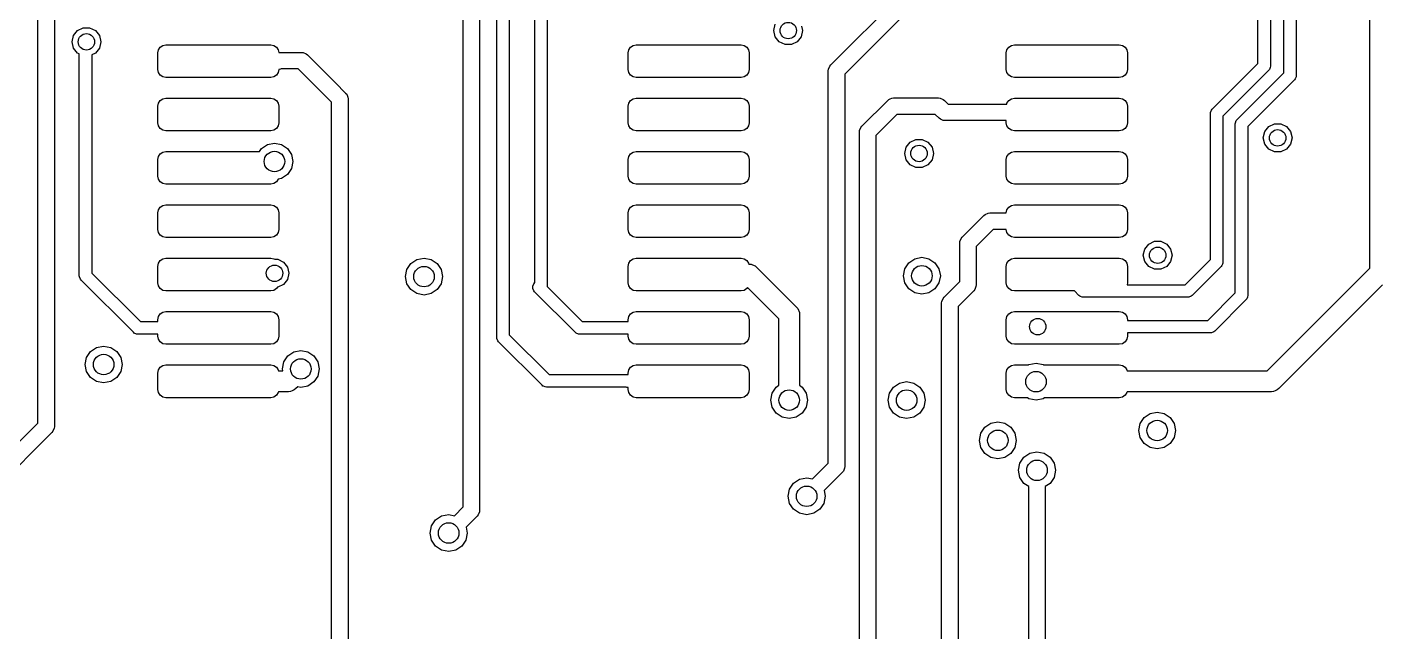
# Model space of a CAD drawing. Extents: x 0.05 to 3.89, y 0.04 to 4.21.
# Drawn here: x 2.593 to 3.242, y 0.826 to 1.116 of the extents above; entities that cross this region are included whole.
import ezdxf

# ---------------------------------------------------------------- set-up
doc = ezdxf.new("R2010")
doc.units = 0
doc.header["$MEASUREMENT"] = 0
doc.layers.add('BLACK', color=7, linetype='CONTINUOUS')

msp = doc.modelspace()

# ---------------------------------------------------------------- linework, layer by layer
at = {"layer": 'BLACK', "linetype": 'CONTINUOUS'}
for p, q in [((2.81826, 0.96693), (2.81826, 1.38189)), ((2.82426, 1.38067), (2.82426, 0.96817)), ((3.18307, 1.09824), (3.18307, 1.33)), ((2.83651, 0.99311), (2.83651, 1.32759)), ((2.84251, 1.32634), (2.84251, 0.99187)), ((3.18907, 1.32875), (3.18907, 1.097)), ((3.19543, 1.09376), (3.19543, 1.32552)), ((3.20143, 1.32427), (3.20143, 1.09252)), ((3.23673, 1.0001), (3.23673, 1.29458)), ((2.97834, 1.09759), (3.05972, 1.17897)), ((2.80221, 0.88558), (2.80221, 1.1686)), ((2.81009, 1.17023), (2.81009, 0.88395)), ((3.06277, 1.17088), (2.98506, 1.09317)), ((2.59843, 0.92572), (2.59843, 1.1378)), ((2.6063, 1.13616), (2.6063, 0.92408)), ((2.61736, 1.11405), (2.62012, 1.11538)), ((2.62012, 1.11538), (2.62319, 1.11538)), ((2.62319, 1.11538), (2.62595, 1.11405)), ((2.9511, 1.11407), (2.95178, 1.11706)), ((2.96439, 1.11623), (2.96488, 1.11407)), ((2.61476, 1.10866), (2.61545, 1.11165)), ((2.61545, 1.10567), (2.61476, 1.10866)), ((2.61545, 1.11165), (2.61736, 1.11405)), ((2.62595, 1.11405), (2.62786, 1.11165)), ((2.62786, 1.11165), (2.62854, 1.10866)), ((2.62854, 1.10866), (2.62786, 1.10567)), ((2.95178, 1.11108), (2.9511, 1.11407)), ((2.95369, 1.10868), (2.95178, 1.11108)), ((2.95646, 1.10735), (2.95369, 1.10868)), ((2.96229, 1.10868), (2.95952, 1.10735)), ((2.9642, 1.11108), (2.96229, 1.10868)), ((2.96488, 1.11407), (2.9642, 1.11108)), ((2.61736, 1.10327), (2.61545, 1.10567)), ((2.61826, 1.10284), (2.61736, 1.10327)), ((2.61826, 0.99646), (2.61826, 1.10284)), ((2.62595, 1.10327), (2.62426, 1.10246)), ((2.62426, 1.10246), (2.62426, 0.9977)), ((2.62786, 1.10567), (2.62595, 1.10327)), ((2.65584, 1.10335), (2.65614, 1.10485)), ((2.65584, 1.09547), (2.65584, 1.10335)), ((2.65614, 1.10485), (2.65699, 1.10613)), ((2.65699, 1.10613), (2.65827, 1.10698)), ((2.65827, 1.10698), (2.65978, 1.10728)), ((2.65978, 1.10728), (2.70997, 1.10728)), ((2.70997, 1.10728), (2.71148, 1.10698)), ((2.71148, 1.10698), (2.71276, 1.10613)), ((2.71276, 1.10613), (2.71361, 1.10485)), ((2.71361, 1.10485), (2.71388, 1.10352)), ((2.71388, 1.10352), (2.71411, 1.10354)), ((2.71411, 1.10354), (2.71929, 1.10354)), ((2.71929, 1.10354), (2.7248, 1.10354)), ((2.7248, 1.10354), (2.72557, 1.10347)), ((2.72557, 1.10347), (2.72699, 1.10288)), ((2.72699, 1.10288), (2.72759, 1.10239)), ((2.72759, 1.10239), (2.74097, 1.089)), ((2.88123, 1.10335), (2.88153, 1.10485)), ((2.88123, 1.09547), (2.88123, 1.10335)), ((2.88153, 1.10485), (2.88239, 1.10613)), ((2.88239, 1.10613), (2.88366, 1.10698)), ((2.88366, 1.10698), (2.88517, 1.10728)), ((2.88517, 1.10728), (2.93537, 1.10728)), ((2.93537, 1.10728), (2.93687, 1.10698)), ((2.93687, 1.10698), (2.93815, 1.10613)), ((2.93815, 1.10613), (2.939, 1.10485)), ((2.939, 1.10485), (2.9393, 1.10335)), ((2.9393, 1.10335), (2.9393, 1.09547)), ((2.95952, 1.10735), (2.95646, 1.10735)), ((3.0625, 1.10335), (3.0628, 1.10485)), ((3.0625, 1.09547), (3.0625, 1.10335)), ((3.0628, 1.10485), (3.06365, 1.10613)), ((3.06365, 1.10613), (3.06493, 1.10698)), ((3.06493, 1.10698), (3.06644, 1.10728)), ((3.06644, 1.10728), (3.11663, 1.10728)), ((3.11663, 1.10728), (3.11814, 1.10698)), ((3.11814, 1.10698), (3.11942, 1.10613)), ((3.11942, 1.10613), (3.12027, 1.10485)), ((3.12027, 1.10485), (3.12057, 1.10335)), ((3.12057, 1.10335), (3.12057, 1.09547)), ((2.97726, 1.09557), (2.97785, 1.09699)), ((2.97785, 1.09699), (2.97834, 1.09759)), ((3.16117, 1.07634), (3.18307, 1.09824)), ((3.18901, 1.09642), (3.18856, 1.09533)), ((3.18907, 1.097), (3.18901, 1.09642)), ((2.65614, 1.09397), (2.65584, 1.09547)), ((2.65699, 1.09269), (2.65614, 1.09397)), ((2.65827, 1.09184), (2.65699, 1.09269)), ((2.65978, 1.09154), (2.65827, 1.09184)), ((2.70997, 1.09154), (2.65978, 1.09154)), ((2.71148, 1.09184), (2.70997, 1.09154)), ((2.71276, 1.09269), (2.71148, 1.09184)), ((2.71361, 1.09397), (2.71276, 1.09269)), ((2.71391, 1.09547), (2.71361, 1.09397)), ((2.71468, 1.09555), (2.71391, 1.09547)), ((2.71391, 1.09547), (2.71391, 1.09547)), ((2.71497, 1.09567), (2.71468, 1.09555)), ((2.71929, 1.09567), (2.71497, 1.09567)), ((2.72317, 1.09567), (2.71929, 1.09567)), ((2.7354, 1.08344), (2.72317, 1.09567)), ((2.88153, 1.09397), (2.88123, 1.09547)), ((2.88239, 1.09269), (2.88153, 1.09397)), ((2.88366, 1.09184), (2.88239, 1.09269)), ((2.88517, 1.09154), (2.88366, 1.09184)), ((2.93537, 1.09154), (2.88517, 1.09154)), ((2.93687, 1.09184), (2.93537, 1.09154)), ((2.93815, 1.09269), (2.93687, 1.09184)), ((2.939, 1.09397), (2.93815, 1.09269)), ((2.9393, 1.09547), (2.939, 1.09397)), ((2.97718, 1.0948), (2.97726, 1.09557)), ((2.97718, 0.90662), (2.97718, 1.0948)), ((2.98506, 1.09317), (2.98506, 0.90499)), ((3.0628, 1.09397), (3.0625, 1.09547)), ((3.06365, 1.09269), (3.0628, 1.09397)), ((3.06493, 1.09184), (3.06365, 1.09269)), ((3.06644, 1.09154), (3.06493, 1.09184)), ((3.11663, 1.09154), (3.06644, 1.09154)), ((3.11814, 1.09184), (3.11663, 1.09154)), ((3.11942, 1.09269), (3.11814, 1.09184)), ((3.12027, 1.09397), (3.11942, 1.09269)), ((3.12057, 1.09547), (3.12027, 1.09397)), ((3.18819, 1.09488), (3.16629, 1.07298)), ((3.17308, 1.07141), (3.19543, 1.09376)), ((3.20055, 1.0904), (3.1782, 1.06805)), ((3.18856, 1.09533), (3.18819, 1.09488)), ((3.20092, 1.09085), (3.20055, 1.0904)), ((3.20137, 1.09193), (3.20092, 1.09085)), ((3.20143, 1.09252), (3.20137, 1.09193)), ((2.73541, 1.08344), (2.7354, 1.08344)), ((2.73917, 1.07967), (2.73541, 1.08344)), ((2.74097, 1.089), (2.74097, 1.089)), ((2.74097, 1.089), (2.74589, 1.08408)), ((2.74589, 1.08408), (2.74638, 1.08349)), ((2.74638, 1.08349), (2.74697, 1.08207)), ((2.65584, 1.07776), (2.65614, 1.07926)), ((2.65584, 1.06988), (2.65584, 1.07776)), ((2.65614, 1.07926), (2.65699, 1.08054)), ((2.65699, 1.08054), (2.65827, 1.08139)), ((2.65827, 1.08139), (2.65978, 1.08169)), ((2.65978, 1.08169), (2.70997, 1.08169)), ((2.70997, 1.08169), (2.71148, 1.08139)), ((2.71148, 1.08139), (2.71276, 1.08054)), ((2.71276, 1.08054), (2.71361, 1.07926)), ((2.71361, 1.07926), (2.71391, 1.07776)), ((2.71391, 1.07776), (2.71391, 1.06988)), ((2.73917, 0.81594), (2.73917, 1.07967)), ((2.74697, 1.08207), (2.74705, 1.0813)), ((2.74705, 1.0813), (2.74705, 0.81758)), ((2.88123, 1.07776), (2.88153, 1.07926)), ((2.88123, 1.06988), (2.88123, 1.07776)), ((2.88153, 1.07926), (2.88239, 1.08054)), ((2.88239, 1.08054), (2.88366, 1.08139)), ((2.88366, 1.08139), (2.88517, 1.08169)), ((2.88517, 1.08169), (2.93537, 1.08169)), ((2.93537, 1.08169), (2.93687, 1.08139)), ((2.93687, 1.08139), (2.93815, 1.08054)), ((2.93815, 1.08054), (2.939, 1.07926)), ((2.939, 1.07926), (2.9393, 1.07776)), ((2.9393, 1.07776), (2.9393, 1.06988)), ((2.99323, 1.06816), (3.00566, 1.08059)), ((3.00566, 1.08059), (3.00626, 1.08108)), ((3.00626, 1.08108), (3.00679, 1.0813)), ((3.00679, 1.0813), (3.00768, 1.08166)), ((3.00768, 1.08166), (3.00844, 1.08174)), ((3.00844, 1.08174), (3.03007, 1.08174)), ((3.03007, 1.08174), (3.03083, 1.08166)), ((3.03083, 1.08166), (3.03225, 1.08108)), ((3.03225, 1.08108), (3.03285, 1.08059)), ((3.03285, 1.08059), (3.0347, 1.07874)), ((3.0347, 1.07874), (3.0627, 1.07874)), ((3.0627, 1.07874), (3.0628, 1.07926)), ((3.0628, 1.07926), (3.06365, 1.08054)), ((3.06365, 1.08054), (3.06493, 1.08139)), ((3.06493, 1.08139), (3.06644, 1.08169)), ((3.06644, 1.08169), (3.11663, 1.08169)), ((3.11663, 1.08169), (3.11814, 1.08139)), ((3.11814, 1.08139), (3.11942, 1.08054)), ((3.11942, 1.08054), (3.12027, 1.07926)), ((3.12027, 1.07926), (3.12057, 1.07776)), ((3.12057, 1.07776), (3.12057, 1.06988)), ((3.1608, 1.07589), (3.16117, 1.07634)), ((2.65614, 1.06838), (2.65584, 1.06988)), ((2.71391, 1.06988), (2.71361, 1.06838)), ((2.88153, 1.06838), (2.88123, 1.06988)), ((2.9393, 1.06988), (2.939, 1.06838)), ((3.01008, 1.07387), (2.99995, 1.06374)), ((3.02843, 1.07387), (3.01008, 1.07387)), ((3.03028, 1.07202), (3.02843, 1.07387)), ((3.03088, 1.07153), (3.03028, 1.07202)), ((3.0323, 1.07094), (3.03088, 1.07153)), ((3.03307, 1.07087), (3.0323, 1.07094)), ((3.0625, 1.07087), (3.03307, 1.07087)), ((3.0625, 1.06988), (3.0625, 1.07087)), ((3.0628, 1.06838), (3.0625, 1.06988)), ((3.12057, 1.06988), (3.12027, 1.06838)), ((3.16029, 1.07422), (3.16035, 1.07481)), ((3.16029, 1.0043), (3.16029, 1.07422)), ((3.16035, 1.07481), (3.1608, 1.07589)), ((3.16629, 1.07298), (3.16629, 1.00306)), ((3.1722, 1.06929), (3.17225, 1.06988)), ((3.17225, 1.06988), (3.1727, 1.07096)), ((3.1727, 1.07096), (3.17308, 1.07141)), ((2.65699, 1.0671), (2.65614, 1.06838)), ((2.65827, 1.06624), (2.65699, 1.0671)), ((2.65978, 1.06594), (2.65827, 1.06624)), ((2.70997, 1.06594), (2.65978, 1.06594)), ((2.71148, 1.06624), (2.70997, 1.06594)), ((2.71276, 1.0671), (2.71148, 1.06624)), ((2.71361, 1.06838), (2.71276, 1.0671)), ((2.88239, 1.0671), (2.88153, 1.06838)), ((2.88366, 1.06624), (2.88239, 1.0671)), ((2.88517, 1.06594), (2.88366, 1.06624)), ((2.93537, 1.06594), (2.88517, 1.06594)), ((2.93687, 1.06624), (2.93537, 1.06594)), ((2.93815, 1.0671), (2.93687, 1.06624)), ((2.939, 1.06838), (2.93815, 1.0671)), ((2.99208, 1.06537), (2.99215, 1.06614)), ((2.99208, 0.79292), (2.99208, 1.06537)), ((2.99215, 1.06614), (2.99274, 1.06756)), ((2.99274, 1.06756), (2.99323, 1.06816)), ((2.99995, 1.06374), (2.99995, 0.79129)), ((3.06365, 1.0671), (3.0628, 1.06838)), ((3.06493, 1.06624), (3.06365, 1.0671)), ((3.06644, 1.06594), (3.06493, 1.06624)), ((3.11663, 1.06594), (3.06644, 1.06594)), ((3.11814, 1.06624), (3.11663, 1.06594)), ((3.11942, 1.0671), (3.11814, 1.06624)), ((3.12027, 1.06838), (3.11942, 1.0671)), ((3.1722, 0.98825), (3.1722, 1.06929)), ((3.1782, 1.06805), (3.1782, 0.98701)), ((3.18563, 1.0626), (3.18631, 1.06559)), ((3.18631, 1.06559), (3.18822, 1.06799)), ((3.18822, 1.06799), (3.19099, 1.06932)), ((3.19099, 1.06932), (3.19405, 1.06932)), ((3.19405, 1.06932), (3.19682, 1.06799)), ((3.19682, 1.06799), (3.19873, 1.06559)), ((3.19873, 1.06559), (3.19941, 1.0626)), ((2.70456, 1.0561), (2.7055, 1.05751)), ((2.7055, 1.05751), (2.70837, 1.05943)), ((2.70837, 1.05943), (2.71176, 1.06011)), ((2.71176, 1.06011), (2.71515, 1.05943)), ((2.71515, 1.05943), (2.71803, 1.05751)), ((2.71803, 1.05751), (2.71995, 1.05464)), ((3.01378, 1.05512), (3.01446, 1.05811)), ((3.01446, 1.05811), (3.01637, 1.0605)), ((3.01637, 1.0605), (3.01914, 1.06184)), ((3.01914, 1.06184), (3.0222, 1.06184)), ((3.0222, 1.06184), (3.02496, 1.0605)), ((3.02496, 1.0605), (3.02688, 1.05811)), ((3.02688, 1.05811), (3.02756, 1.05512)), ((3.18631, 1.05961), (3.18563, 1.0626)), ((3.18822, 1.05721), (3.18631, 1.05961)), ((3.19099, 1.05588), (3.18822, 1.05721)), ((3.19682, 1.05721), (3.19405, 1.05588)), ((3.19873, 1.05961), (3.19682, 1.05721)), ((3.19941, 1.0626), (3.19873, 1.05961)), ((2.65584, 1.05217), (2.65614, 1.05367)), ((2.65584, 1.04429), (2.65584, 1.05217)), ((2.65614, 1.05367), (2.65699, 1.05495)), ((2.65699, 1.05495), (2.65827, 1.0558)), ((2.65827, 1.0558), (2.65978, 1.0561)), ((2.65978, 1.0561), (2.70456, 1.0561)), ((2.71995, 1.05464), (2.72062, 1.05125)), ((2.72062, 1.05125), (2.71995, 1.04786)), ((2.88123, 1.05217), (2.88153, 1.05367)), ((2.88123, 1.04429), (2.88123, 1.05217)), ((2.88153, 1.05367), (2.88239, 1.05495)), ((2.88239, 1.05495), (2.88366, 1.0558)), ((2.88366, 1.0558), (2.88517, 1.0561)), ((2.88517, 1.0561), (2.93537, 1.0561)), ((2.93537, 1.0561), (2.93687, 1.0558)), ((2.93687, 1.0558), (2.93815, 1.05495)), ((2.93815, 1.05495), (2.939, 1.05367)), ((2.939, 1.05367), (2.9393, 1.05217)), ((2.9393, 1.05217), (2.9393, 1.04429)), ((3.01446, 1.05213), (3.01378, 1.05512)), ((3.01637, 1.04973), (3.01446, 1.05213)), ((3.02688, 1.05213), (3.02496, 1.04973)), ((3.02756, 1.05512), (3.02688, 1.05213)), ((3.0625, 1.05217), (3.0628, 1.05367)), ((3.0625, 1.04429), (3.0625, 1.05217)), ((3.0628, 1.05367), (3.06365, 1.05495)), ((3.06365, 1.05495), (3.06493, 1.0558)), ((3.06493, 1.0558), (3.06644, 1.0561)), ((3.06644, 1.0561), (3.11663, 1.0561)), ((3.11663, 1.0561), (3.11814, 1.0558)), ((3.11814, 1.0558), (3.11942, 1.05495)), ((3.11942, 1.05495), (3.12027, 1.05367)), ((3.12027, 1.05367), (3.12057, 1.05217)), ((3.12057, 1.05217), (3.12057, 1.04429)), ((3.19405, 1.05588), (3.19099, 1.05588)), ((2.65614, 1.04278), (2.65584, 1.04429)), ((2.71803, 1.04498), (2.71515, 1.04306)), ((2.71995, 1.04786), (2.71803, 1.04498)), ((2.88153, 1.04278), (2.88123, 1.04429)), ((2.9393, 1.04429), (2.939, 1.04278)), ((3.01914, 1.0484), (3.01637, 1.04973)), ((3.0222, 1.0484), (3.01914, 1.0484)), ((3.02496, 1.04973), (3.0222, 1.0484)), ((3.0628, 1.04278), (3.0625, 1.04429)), ((3.12057, 1.04429), (3.12027, 1.04278)), ((2.65699, 1.04151), (2.65614, 1.04278)), ((2.65827, 1.04065), (2.65699, 1.04151)), ((2.65978, 1.04035), (2.65827, 1.04065)), ((2.70997, 1.04035), (2.65978, 1.04035)), ((2.71148, 1.04065), (2.70997, 1.04035)), ((2.71276, 1.04151), (2.71148, 1.04065)), ((2.71359, 1.04275), (2.71276, 1.04151)), ((2.71515, 1.04306), (2.71359, 1.04275)), ((2.88239, 1.04151), (2.88153, 1.04278)), ((2.88366, 1.04065), (2.88239, 1.04151)), ((2.88517, 1.04035), (2.88366, 1.04065)), ((2.93537, 1.04035), (2.88517, 1.04035)), ((2.93687, 1.04065), (2.93537, 1.04035)), ((2.93815, 1.04151), (2.93687, 1.04065)), ((2.939, 1.04278), (2.93815, 1.04151)), ((3.06365, 1.04151), (3.0628, 1.04278)), ((3.06493, 1.04065), (3.06365, 1.04151)), ((3.06644, 1.04035), (3.06493, 1.04065)), ((3.11663, 1.04035), (3.06644, 1.04035)), ((3.11814, 1.04065), (3.11663, 1.04035)), ((3.11942, 1.04151), (3.11814, 1.04065)), ((3.12027, 1.04278), (3.11942, 1.04151)), ((2.65584, 1.02657), (2.65614, 1.02808)), ((2.65584, 1.0187), (2.65584, 1.02657)), ((2.65614, 1.02808), (2.65699, 1.02936)), ((2.65699, 1.02936), (2.65827, 1.03021)), ((2.65827, 1.03021), (2.65978, 1.03051)), ((2.65978, 1.03051), (2.70997, 1.03051)), ((2.70997, 1.03051), (2.71148, 1.03021)), ((2.71148, 1.03021), (2.71276, 1.02936)), ((2.71276, 1.02936), (2.71361, 1.02808)), ((2.71361, 1.02808), (2.71391, 1.02657)), ((2.71391, 1.02657), (2.71391, 1.0187)), ((2.88123, 1.02657), (2.88153, 1.02808)), ((2.88123, 1.0187), (2.88123, 1.02657)), ((2.88153, 1.02808), (2.88239, 1.02936)), ((2.88239, 1.02936), (2.88366, 1.03021)), ((2.88366, 1.03021), (2.88517, 1.03051)), ((2.88517, 1.03051), (2.93537, 1.03051)), ((2.93537, 1.03051), (2.93687, 1.03021)), ((2.93687, 1.03021), (2.93815, 1.02936)), ((2.93815, 1.02936), (2.939, 1.02808)), ((2.939, 1.02808), (2.9393, 1.02657)), ((2.9393, 1.02657), (2.9393, 1.0187)), ((3.04131, 1.01499), (3.05174, 1.02542)), ((3.05174, 1.02542), (3.05234, 1.02591)), ((3.05234, 1.02591), (3.05376, 1.0265)), ((3.05376, 1.0265), (3.05453, 1.02657)), ((3.05453, 1.02657), (3.0625, 1.02657)), ((3.0625, 1.02657), (3.0628, 1.02808)), ((3.0628, 1.02808), (3.06365, 1.02936)), ((3.06365, 1.02936), (3.06493, 1.03021)), ((3.06493, 1.03021), (3.06644, 1.03051)), ((3.06644, 1.03051), (3.11663, 1.03051)), ((3.11663, 1.03051), (3.11814, 1.03021)), ((3.11814, 1.03021), (3.11942, 1.02936)), ((3.11942, 1.02936), (3.12027, 1.02808)), ((3.12027, 1.02808), (3.12057, 1.02657)), ((3.12057, 1.02657), (3.12057, 1.0187)), ((2.65614, 1.01719), (2.65584, 1.0187)), ((2.71391, 1.0187), (2.71361, 1.01719)), ((2.88153, 1.01719), (2.88123, 1.0187)), ((2.9393, 1.0187), (2.939, 1.01719)), ((3.05616, 1.0187), (3.04803, 1.01057)), ((3.0625, 1.0187), (3.05616, 1.0187)), ((3.0628, 1.01719), (3.0625, 1.0187)), ((3.12057, 1.0187), (3.12027, 1.01719)), ((2.65699, 1.01592), (2.65614, 1.01719)), ((2.65827, 1.01506), (2.65699, 1.01592)), ((2.65978, 1.01476), (2.65827, 1.01506)), ((2.70997, 1.01476), (2.65978, 1.01476)), ((2.71148, 1.01506), (2.70997, 1.01476)), ((2.71276, 1.01592), (2.71148, 1.01506)), ((2.71361, 1.01719), (2.71276, 1.01592)), ((2.88239, 1.01592), (2.88153, 1.01719)), ((2.88366, 1.01506), (2.88239, 1.01592)), ((2.88517, 1.01476), (2.88366, 1.01506)), ((2.93537, 1.01476), (2.88517, 1.01476)), ((2.93687, 1.01506), (2.93537, 1.01476)), ((2.93815, 1.01592), (2.93687, 1.01506)), ((2.939, 1.01719), (2.93815, 1.01592)), ((3.04016, 1.0122), (3.04023, 1.01297)), ((3.04016, 0.99369), (3.04016, 1.0122)), ((3.04023, 1.01297), (3.04082, 1.01439)), ((3.04082, 1.01439), (3.04131, 1.01499)), ((3.06365, 1.01592), (3.0628, 1.01719)), ((3.06493, 1.01506), (3.06365, 1.01592)), ((3.06644, 1.01476), (3.06493, 1.01506)), ((3.11663, 1.01476), (3.06644, 1.01476)), ((3.11814, 1.01506), (3.11663, 1.01476)), ((3.11942, 1.01592), (3.11814, 1.01506)), ((3.12027, 1.01719), (3.11942, 1.01592)), ((3.12883, 1.00929), (3.13074, 1.01169)), ((3.13074, 1.01169), (3.13351, 1.01302)), ((3.13351, 1.01302), (3.13657, 1.01302)), ((3.13657, 1.01302), (3.13934, 1.01169)), ((3.13934, 1.01169), (3.14125, 1.00929)), ((2.65827, 1.00462), (2.65978, 1.00492)), ((2.65978, 1.00492), (2.70997, 1.00492)), ((2.70997, 1.00492), (2.71148, 1.00462)), ((2.78007, 1.00425), (2.78346, 1.00492)), ((2.78346, 1.00492), (2.78685, 1.00425)), ((2.88366, 1.00462), (2.88517, 1.00492)), ((2.88517, 1.00492), (2.93537, 1.00492)), ((2.93537, 1.00492), (2.93687, 1.00462)), ((3.01866, 1.00464), (3.02205, 1.00531)), ((3.02205, 1.00531), (3.02544, 1.00464)), ((3.04803, 1.01057), (3.04803, 0.99206)), ((3.06493, 1.00462), (3.06644, 1.00492)), ((3.06644, 1.00492), (3.11663, 1.00492)), ((3.11663, 1.00492), (3.11814, 1.00462)), ((3.12815, 1.0063), (3.12883, 1.00929)), ((3.12883, 1.00331), (3.12815, 1.0063)), ((3.14125, 1.00929), (3.14193, 1.0063)), ((3.14193, 1.0063), (3.14125, 1.00331)), ((2.65584, 1.00098), (2.65614, 1.00249)), ((2.65584, 0.99311), (2.65584, 1.00098)), ((2.65614, 1.00249), (2.65699, 1.00377)), ((2.65699, 1.00377), (2.65827, 1.00462)), ((2.71148, 1.00462), (2.71188, 1.00435)), ((2.71188, 1.00435), (2.71334, 1.00435)), ((2.71334, 1.00435), (2.71611, 1.00302)), ((2.71611, 1.00302), (2.71802, 1.00063)), ((2.71802, 1.00063), (2.7187, 0.99764)), ((2.77461, 0.99606), (2.77528, 0.99945)), ((2.77528, 0.99945), (2.7772, 1.00233)), ((2.7772, 1.00233), (2.78007, 1.00425)), ((2.78685, 1.00425), (2.78973, 1.00233)), ((2.78973, 1.00233), (2.79165, 0.99945)), ((2.79165, 0.99945), (2.79232, 0.99606)), ((2.88123, 1.00098), (2.88153, 1.00249)), ((2.88123, 0.99311), (2.88123, 1.00098)), ((2.88153, 1.00249), (2.88239, 1.00377)), ((2.88239, 1.00377), (2.88366, 1.00462)), ((2.93687, 1.00462), (2.93815, 1.00377)), ((2.93815, 1.00377), (2.939, 1.00249)), ((2.939, 1.00249), (2.93909, 1.00205)), ((2.93909, 1.00205), (2.9393, 1.00205)), ((2.9393, 1.00205), (2.94028, 1.00195)), ((2.94028, 1.00195), (2.94028, 1.00195)), ((2.94028, 1.00195), (2.94087, 1.00171)), ((2.94087, 1.00171), (2.94208, 1.0012)), ((2.94208, 1.0012), (2.94208, 1.0012)), ((2.94208, 1.0012), (2.94284, 1.00058)), ((2.94284, 1.00058), (2.96197, 0.98145)), ((3.01319, 0.99646), (3.01386, 0.99985)), ((3.01386, 0.99985), (3.01578, 1.00272)), ((3.01578, 1.00272), (3.01866, 1.00464)), ((3.02544, 1.00464), (3.02831, 1.00272)), ((3.02831, 1.00272), (3.03023, 0.99985)), ((3.03023, 0.99985), (3.03091, 0.99646)), ((3.0625, 1.00098), (3.0628, 1.00249)), ((3.0625, 0.99311), (3.0625, 1.00098)), ((3.0628, 1.00249), (3.06365, 1.00377)), ((3.06365, 1.00377), (3.06493, 1.00462)), ((3.11814, 1.00462), (3.11942, 1.00377)), ((3.11942, 1.00377), (3.12027, 1.00249)), ((3.12027, 1.00249), (3.12057, 1.00098)), ((3.12057, 1.00098), (3.12057, 0.99311)), ((3.13074, 1.00091), (3.12883, 1.00331)), ((3.13351, 0.99958), (3.13074, 1.00091)), ((3.13657, 0.99958), (3.13351, 0.99958)), ((3.13934, 1.00091), (3.13657, 0.99958)), ((3.14125, 1.00331), (3.13934, 1.00091)), ((3.14817, 0.99217), (3.16029, 1.0043)), ((3.16541, 1.00093), (3.15153, 0.98705)), ((3.16579, 1.00139), (3.16541, 1.00093)), ((3.16603, 1.00197), (3.16579, 1.00139)), ((3.16623, 1.00247), (3.16603, 1.00197)), ((3.16629, 1.00306), (3.16623, 1.00247)), ((3.1875, 0.95087), (3.23673, 1.0001)), ((2.61832, 0.99587), (2.61826, 0.99646)), ((2.61877, 0.99479), (2.61832, 0.99587)), ((2.61914, 0.99434), (2.61877, 0.99479)), ((2.64414, 0.96934), (2.61914, 0.99434)), ((2.62426, 0.9977), (2.6475, 0.97446)), ((2.65614, 0.9916), (2.65584, 0.99311)), ((2.71611, 0.99225), (2.71334, 0.99092)), ((2.71802, 0.99465), (2.71611, 0.99225)), ((2.7187, 0.99764), (2.71802, 0.99465)), ((2.77528, 0.99267), (2.77461, 0.99606)), ((2.7772, 0.9898), (2.77528, 0.99267)), ((2.79165, 0.99267), (2.78973, 0.9898)), ((2.79232, 0.99606), (2.79165, 0.99267)), ((2.83564, 0.99153), (2.83609, 0.99261)), ((2.83609, 0.99261), (2.83646, 0.99307)), ((2.83646, 0.99307), (2.83651, 0.99311)), ((2.88153, 0.9916), (2.88123, 0.99311)), ((3.01386, 0.99307), (3.01319, 0.99646)), ((3.01578, 0.99019), (3.01386, 0.99307)), ((3.03023, 0.99307), (3.02831, 0.99019)), ((3.03091, 0.99646), (3.03023, 0.99307)), ((3.03265, 0.98618), (3.04016, 0.99369)), ((3.04803, 0.99206), (3.04796, 0.99129)), ((3.0628, 0.9916), (3.0625, 0.99311)), ((3.12057, 0.99311), (3.12038, 0.99217)), ((3.12038, 0.99217), (3.14817, 0.99217)), ((3.24282, 0.99205), (3.1931, 0.94233)), ((2.65699, 0.99033), (2.65614, 0.9916)), ((2.65827, 0.98947), (2.65699, 0.99033)), ((2.65978, 0.98917), (2.65827, 0.98947)), ((2.70997, 0.98917), (2.65978, 0.98917)), ((2.71148, 0.98947), (2.70997, 0.98917)), ((2.71276, 0.99033), (2.71148, 0.98947)), ((2.71315, 0.99092), (2.71276, 0.99033)), ((2.71334, 0.99092), (2.71315, 0.99092)), ((2.78007, 0.98788), (2.7772, 0.9898)), ((2.78346, 0.9872), (2.78007, 0.98788)), ((2.78685, 0.98788), (2.78346, 0.9872)), ((2.78973, 0.9898), (2.78685, 0.98788)), ((2.83564, 0.99036), (2.83564, 0.99153)), ((2.83609, 0.98928), (2.83564, 0.99036)), ((2.83646, 0.98882), (2.83609, 0.98928)), ((2.85595, 0.96934), (2.83646, 0.98882)), ((2.84251, 0.99187), (2.84245, 0.99132)), ((2.84245, 0.99132), (2.85931, 0.97446)), ((2.88239, 0.99033), (2.88153, 0.9916)), ((2.88366, 0.98947), (2.88239, 0.99033)), ((2.88517, 0.98917), (2.88366, 0.98947)), ((2.93537, 0.98917), (2.88517, 0.98917)), ((2.93687, 0.98947), (2.93537, 0.98917)), ((2.93815, 0.99033), (2.93687, 0.98947)), ((2.93847, 0.99081), (2.93815, 0.99033)), ((2.95344, 0.97584), (2.93847, 0.99081)), ((3.01866, 0.98827), (3.01578, 0.99019)), ((3.02205, 0.9876), (3.01866, 0.98827)), ((3.02544, 0.98827), (3.02205, 0.9876)), ((3.02831, 0.99019), (3.02544, 0.98827)), ((3.03157, 0.98416), (3.03216, 0.98558)), ((3.03216, 0.98558), (3.03265, 0.98618)), ((3.04688, 0.98927), (3.03937, 0.98176)), ((3.04737, 0.98987), (3.04688, 0.98927)), ((3.04796, 0.99129), (3.04737, 0.98987)), ((3.06365, 0.99033), (3.0628, 0.9916)), ((3.06493, 0.98947), (3.06365, 0.99033)), ((3.06644, 0.98917), (3.06493, 0.98947)), ((3.09517, 0.98917), (3.06644, 0.98917)), ((3.09729, 0.98705), (3.09517, 0.98917)), ((3.09774, 0.98668), (3.09729, 0.98705)), ((3.09806, 0.98655), (3.09774, 0.98668)), ((3.09882, 0.98623), (3.09806, 0.98655)), ((3.09941, 0.98617), (3.09882, 0.98623)), ((3.14941, 0.98617), (3.09941, 0.98617)), ((3.14999, 0.98623), (3.14941, 0.98617)), ((3.15108, 0.98668), (3.14999, 0.98623)), ((3.15153, 0.98705), (3.15108, 0.98668)), ((3.15899, 0.97505), (3.1722, 0.98825)), ((3.17804, 0.98617), (3.17769, 0.98534)), ((3.17814, 0.98642), (3.17804, 0.98617)), ((3.1782, 0.98701), (3.17814, 0.98642)), ((2.65699, 0.97818), (2.65827, 0.97903)), ((2.65827, 0.97903), (2.65978, 0.97933)), ((2.65978, 0.97933), (2.70997, 0.97933)), ((2.70997, 0.97933), (2.71148, 0.97903)), ((2.71148, 0.97903), (2.71276, 0.97818)), ((2.88239, 0.97818), (2.88366, 0.97903)), ((2.88366, 0.97903), (2.88517, 0.97933)), ((2.88517, 0.97933), (2.93537, 0.97933)), ((2.93537, 0.97933), (2.93687, 0.97903)), ((2.93687, 0.97903), (2.93815, 0.97818)), ((2.96197, 0.98145), (2.96259, 0.98069)), ((2.96259, 0.98069), (2.96259, 0.98069)), ((2.96259, 0.98069), (2.96334, 0.97889)), ((3.0315, 0.9834), (3.03157, 0.98416)), ((3.0315, 0.78577), (3.0315, 0.9834)), ((3.03937, 0.98176), (3.03937, 0.78577)), ((3.06365, 0.97818), (3.06493, 0.97903)), ((3.06493, 0.97903), (3.06644, 0.97933)), ((3.06644, 0.97933), (3.11663, 0.97933)), ((3.11663, 0.97933), (3.11814, 0.97903)), ((3.11814, 0.97903), (3.11942, 0.97818)), ((3.17732, 0.98489), (3.16236, 0.96993)), ((3.17769, 0.98534), (3.17732, 0.98489)), ((2.6475, 0.97446), (2.65584, 0.97446)), ((2.65584, 0.97539), (2.65614, 0.9769)), ((2.65584, 0.97446), (2.65584, 0.97539)), ((2.65614, 0.9769), (2.65699, 0.97818)), ((2.71276, 0.97818), (2.71361, 0.9769)), ((2.71361, 0.9769), (2.71391, 0.97539)), ((2.71391, 0.97539), (2.71391, 0.96752)), ((2.85931, 0.97446), (2.88123, 0.97446)), ((2.88123, 0.97539), (2.88153, 0.9769)), ((2.88123, 0.97446), (2.88123, 0.97539)), ((2.88153, 0.9769), (2.88239, 0.97818)), ((2.93815, 0.97818), (2.939, 0.9769)), ((2.939, 0.9769), (2.9393, 0.97539)), ((2.9393, 0.97539), (2.9393, 0.96752)), ((2.95344, 0.94393), (2.95344, 0.97584)), ((2.96334, 0.97889), (2.96344, 0.97792)), ((2.96344, 0.97792), (2.96344, 0.94393)), ((3.0625, 0.97539), (3.0628, 0.9769)), ((3.0625, 0.96752), (3.0625, 0.97539)), ((3.0628, 0.9769), (3.06365, 0.97818)), ((3.11942, 0.97818), (3.12027, 0.9769)), ((3.12027, 0.9769), (3.12057, 0.97539)), ((3.12057, 0.97539), (3.12057, 0.97505)), ((3.12057, 0.97505), (3.15899, 0.97505)), ((2.64459, 0.96896), (2.64414, 0.96934)), ((2.64567, 0.96851), (2.64459, 0.96896)), ((2.64626, 0.96846), (2.64567, 0.96851)), ((2.65584, 0.96846), (2.64626, 0.96846)), ((2.65584, 0.96752), (2.65584, 0.96846)), ((2.65614, 0.96601), (2.65584, 0.96752)), ((2.71391, 0.96752), (2.71361, 0.96601)), ((2.81832, 0.96634), (2.81826, 0.96693)), ((2.81877, 0.96526), (2.81832, 0.96634)), ((2.82426, 0.96817), (2.84337, 0.94906)), ((2.8564, 0.96896), (2.85595, 0.96934)), ((2.85749, 0.96851), (2.8564, 0.96896)), ((2.85807, 0.96846), (2.85749, 0.96851)), ((2.88123, 0.96846), (2.85807, 0.96846)), ((2.88123, 0.96752), (2.88123, 0.96846)), ((2.88153, 0.96601), (2.88123, 0.96752)), ((2.9393, 0.96752), (2.939, 0.96601)), ((3.0628, 0.96601), (3.0625, 0.96752)), ((3.12057, 0.96752), (3.12027, 0.96601)), ((3.16024, 0.96905), (3.12057, 0.96905)), ((3.12057, 0.96905), (3.12057, 0.96752)), ((3.16082, 0.9691), (3.16024, 0.96905)), ((3.1619, 0.96955), (3.16082, 0.9691)), ((3.16236, 0.96993), (3.1619, 0.96955)), ((2.62174, 0.95728), (2.62366, 0.96015)), ((2.62366, 0.96015), (2.62653, 0.96207)), ((2.62653, 0.96207), (2.62992, 0.96275)), ((2.62992, 0.96275), (2.63331, 0.96207)), ((2.63331, 0.96207), (2.63618, 0.96015)), ((2.63618, 0.96015), (2.63811, 0.95728)), ((2.65699, 0.96474), (2.65614, 0.96601)), ((2.65827, 0.96388), (2.65699, 0.96474)), ((2.65978, 0.96358), (2.65827, 0.96388)), ((2.70997, 0.96358), (2.65978, 0.96358)), ((2.71148, 0.96388), (2.70997, 0.96358)), ((2.71276, 0.96474), (2.71148, 0.96388)), ((2.71361, 0.96601), (2.71276, 0.96474)), ((2.71815, 0.95804), (2.72102, 0.95996)), ((2.72102, 0.95996), (2.72441, 0.96063)), ((2.72441, 0.96063), (2.7278, 0.95996)), ((2.7278, 0.95996), (2.73067, 0.95804)), ((2.81914, 0.96481), (2.81877, 0.96526)), ((2.84, 0.94394), (2.81914, 0.96481)), ((2.88239, 0.96474), (2.88153, 0.96601)), ((2.88366, 0.96388), (2.88239, 0.96474)), ((2.88517, 0.96358), (2.88366, 0.96388)), ((2.93537, 0.96358), (2.88517, 0.96358)), ((2.93687, 0.96388), (2.93537, 0.96358)), ((2.93815, 0.96474), (2.93687, 0.96388)), ((2.939, 0.96601), (2.93815, 0.96474)), ((3.06365, 0.96474), (3.0628, 0.96601)), ((3.06493, 0.96388), (3.06365, 0.96474)), ((3.06644, 0.96358), (3.06493, 0.96388)), ((3.11663, 0.96358), (3.06644, 0.96358)), ((3.11814, 0.96388), (3.11663, 0.96358)), ((3.11942, 0.96474), (3.11814, 0.96388)), ((3.12027, 0.96601), (3.11942, 0.96474)), ((2.62106, 0.95389), (2.62174, 0.95728)), ((2.62174, 0.9505), (2.62106, 0.95389)), ((2.63811, 0.95728), (2.63878, 0.95389)), ((2.63878, 0.95389), (2.63811, 0.9505)), ((2.65699, 0.95259), (2.65827, 0.95344)), ((2.65827, 0.95344), (2.65978, 0.95374)), ((2.65978, 0.95374), (2.70997, 0.95374)), ((2.70997, 0.95374), (2.71148, 0.95344)), ((2.71148, 0.95344), (2.71276, 0.95259)), ((2.71555, 0.95177), (2.71623, 0.95516)), ((2.71623, 0.95516), (2.71815, 0.95804)), ((2.73067, 0.95804), (2.73259, 0.95516)), ((2.73259, 0.95516), (2.73327, 0.95177)), ((2.88239, 0.95259), (2.88366, 0.95344)), ((2.88366, 0.95344), (2.88517, 0.95374)), ((2.88517, 0.95374), (2.93537, 0.95374)), ((2.93537, 0.95374), (2.93687, 0.95344)), ((2.93687, 0.95344), (2.93815, 0.95259)), ((3.06365, 0.95259), (3.06493, 0.95344)), ((3.06493, 0.95344), (3.06644, 0.95374)), ((3.06644, 0.95374), (3.07317, 0.95374)), ((3.07317, 0.95374), (3.07333, 0.95385)), ((3.07333, 0.95385), (3.07672, 0.95453)), ((3.07672, 0.95453), (3.08011, 0.95385)), ((3.08011, 0.95385), (3.08028, 0.95374)), ((3.08028, 0.95374), (3.11663, 0.95374)), ((3.11663, 0.95374), (3.11814, 0.95344)), ((3.11814, 0.95344), (3.11942, 0.95259)), ((2.62366, 0.94763), (2.62174, 0.9505)), ((2.62653, 0.94571), (2.62366, 0.94763)), ((2.63618, 0.94763), (2.63331, 0.94571)), ((2.63811, 0.9505), (2.63618, 0.94763)), ((2.65584, 0.9498), (2.65614, 0.95131)), ((2.65584, 0.94193), (2.65584, 0.9498)), ((2.65614, 0.95131), (2.65699, 0.95259)), ((2.71276, 0.95259), (2.71361, 0.95131)), ((2.71361, 0.95131), (2.7137, 0.95087)), ((2.7137, 0.95087), (2.71573, 0.95087)), ((2.71573, 0.95087), (2.71555, 0.95177)), ((2.73259, 0.94838), (2.73067, 0.94551)), ((2.73327, 0.95177), (2.73259, 0.94838)), ((2.84337, 0.94906), (2.88104, 0.94906)), ((2.88104, 0.94906), (2.88123, 0.94904)), ((2.88123, 0.9498), (2.88153, 0.95131)), ((2.88123, 0.94904), (2.88123, 0.9498)), ((2.88153, 0.95131), (2.88239, 0.95259)), ((2.93815, 0.95259), (2.939, 0.95131)), ((2.939, 0.95131), (2.9393, 0.9498)), ((2.9393, 0.9498), (2.9393, 0.94193)), ((3.0625, 0.9498), (3.0628, 0.95131)), ((3.0625, 0.94193), (3.0625, 0.9498)), ((3.0628, 0.95131), (3.06365, 0.95259)), ((3.11942, 0.95259), (3.12027, 0.95131)), ((3.12027, 0.95131), (3.12036, 0.95087)), ((3.12036, 0.95087), (3.1875, 0.95087)), ((2.62992, 0.94503), (2.62653, 0.94571)), ((2.63331, 0.94571), (2.62992, 0.94503)), ((2.65614, 0.94042), (2.65584, 0.94193)), ((2.65699, 0.93915), (2.65614, 0.94042)), ((2.71361, 0.94042), (2.71276, 0.93915)), ((2.7137, 0.94087), (2.71361, 0.94042)), ((2.7185, 0.94087), (2.7137, 0.94087)), ((2.71948, 0.94096), (2.7185, 0.94087)), ((2.72023, 0.94127), (2.71948, 0.94096)), ((2.71948, 0.94096), (2.71948, 0.94096)), ((2.72128, 0.94171), (2.72023, 0.94127)), ((2.72204, 0.94233), (2.72128, 0.94171)), ((2.72128, 0.94171), (2.72128, 0.94171)), ((2.72292, 0.94321), (2.72204, 0.94233)), ((2.72441, 0.94291), (2.72292, 0.94321)), ((2.7278, 0.94359), (2.72441, 0.94291)), ((2.73067, 0.94551), (2.7278, 0.94359)), ((2.84046, 0.94357), (2.84, 0.94394)), ((2.84077, 0.94344), (2.84046, 0.94357)), ((2.84154, 0.94312), (2.84077, 0.94344)), ((2.84213, 0.94306), (2.84154, 0.94312)), ((2.88031, 0.94306), (2.84213, 0.94306)), ((2.88065, 0.94292), (2.88031, 0.94306)), ((2.88123, 0.94287), (2.88065, 0.94292)), ((2.88123, 0.94193), (2.88123, 0.94287)), ((2.88153, 0.94042), (2.88123, 0.94193)), ((2.88239, 0.93915), (2.88153, 0.94042)), ((2.939, 0.94042), (2.93815, 0.93915)), ((2.9393, 0.94193), (2.939, 0.94042)), ((2.94958, 0.93682), (2.95025, 0.94021)), ((2.95025, 0.94021), (2.95217, 0.94309)), ((2.95217, 0.94309), (2.95344, 0.94393)), ((2.96344, 0.94393), (2.9647, 0.94309)), ((2.9647, 0.94309), (2.96662, 0.94021)), ((2.96662, 0.94021), (2.96729, 0.93682)), ((3.00586, 0.93682), (3.00653, 0.94021)), ((3.00653, 0.94021), (3.00845, 0.94309)), ((3.00845, 0.94309), (3.01133, 0.94501)), ((3.01133, 0.94501), (3.01472, 0.94568)), ((3.01472, 0.94568), (3.01811, 0.94501)), ((3.01811, 0.94501), (3.02098, 0.94309)), ((3.02098, 0.94309), (3.0229, 0.94021)), ((3.0229, 0.94021), (3.02357, 0.93682)), ((3.0628, 0.94042), (3.0625, 0.94193)), ((3.06365, 0.93915), (3.0628, 0.94042)), ((3.12027, 0.94042), (3.11942, 0.93915)), ((3.12036, 0.94087), (3.12027, 0.94042)), ((3.18957, 0.94087), (3.12036, 0.94087)), ((3.19054, 0.94096), (3.18957, 0.94087)), ((3.19129, 0.94127), (3.19054, 0.94096)), ((3.19054, 0.94096), (3.19054, 0.94096)), ((3.19234, 0.94171), (3.19129, 0.94127)), ((3.1931, 0.94233), (3.19234, 0.94171)), ((3.19234, 0.94171), (3.19234, 0.94171)), ((2.65827, 0.93829), (2.65699, 0.93915)), ((2.65978, 0.93799), (2.65827, 0.93829)), ((2.70997, 0.93799), (2.65978, 0.93799)), ((2.71148, 0.93829), (2.70997, 0.93799)), ((2.71276, 0.93915), (2.71148, 0.93829)), ((2.88366, 0.93829), (2.88239, 0.93915)), ((2.88517, 0.93799), (2.88366, 0.93829)), ((2.93537, 0.93799), (2.88517, 0.93799)), ((2.93687, 0.93829), (2.93537, 0.93799)), ((2.93815, 0.93915), (2.93687, 0.93829)), ((2.95025, 0.93343), (2.94958, 0.93682)), ((2.96729, 0.93682), (2.96662, 0.93343)), ((3.00653, 0.93343), (3.00586, 0.93682)), ((3.02357, 0.93682), (3.0229, 0.93343)), ((3.06493, 0.93829), (3.06365, 0.93915)), ((3.06644, 0.93799), (3.06493, 0.93829)), ((3.07258, 0.93799), (3.06644, 0.93799)), ((3.07333, 0.93749), (3.07258, 0.93799)), ((3.07672, 0.93681), (3.07333, 0.93749)), ((3.08011, 0.93749), (3.07672, 0.93681)), ((3.08087, 0.93799), (3.08011, 0.93749)), ((3.11663, 0.93799), (3.08087, 0.93799)), ((3.11814, 0.93829), (3.11663, 0.93799)), ((3.11942, 0.93915), (3.11814, 0.93829)), ((2.95217, 0.93056), (2.95025, 0.93343)), ((2.95505, 0.92864), (2.95217, 0.93056)), ((2.95844, 0.92796), (2.95505, 0.92864)), ((2.96183, 0.92864), (2.95844, 0.92796)), ((2.9647, 0.93056), (2.96183, 0.92864)), ((2.96662, 0.93343), (2.9647, 0.93056)), ((3.00845, 0.93056), (3.00653, 0.93343)), ((3.01133, 0.92864), (3.00845, 0.93056)), ((3.01472, 0.92796), (3.01133, 0.92864)), ((3.01811, 0.92864), (3.01472, 0.92796)), ((3.02098, 0.93056), (3.01811, 0.92864)), ((3.0229, 0.93343), (3.02098, 0.93056)), ((3.12659, 0.92563), (3.12851, 0.92851)), ((3.12851, 0.92851), (3.13139, 0.93043)), ((3.13139, 0.93043), (3.13478, 0.9311)), ((3.13478, 0.9311), (3.13817, 0.93043)), ((3.13817, 0.93043), (3.14104, 0.92851)), ((3.14104, 0.92851), (3.14296, 0.92563)), ((2.52102, 0.84831), (2.59843, 0.92572)), ((2.60515, 0.9213), (2.52658, 0.84274)), ((2.60564, 0.9219), (2.60515, 0.9213)), ((2.60622, 0.92332), (2.60564, 0.9219)), ((2.6063, 0.92408), (2.60622, 0.92332)), ((3.04957, 0.91753), (3.05024, 0.92092)), ((3.05024, 0.92092), (3.05216, 0.92379)), ((3.05216, 0.92379), (3.05504, 0.92572)), ((3.05504, 0.92572), (3.05843, 0.92639)), ((3.05843, 0.92639), (3.06182, 0.92572)), ((3.06182, 0.92572), (3.06469, 0.92379)), ((3.06469, 0.92379), (3.06661, 0.92092)), ((3.06661, 0.92092), (3.06728, 0.91753)), ((3.12592, 0.92224), (3.12659, 0.92563)), ((3.12659, 0.91885), (3.12592, 0.92224)), ((3.14296, 0.92563), (3.14363, 0.92224)), ((3.14363, 0.92224), (3.14296, 0.91885)), ((3.05024, 0.91414), (3.04957, 0.91753)), ((3.06728, 0.91753), (3.06661, 0.91414)), ((3.12851, 0.91598), (3.12659, 0.91885)), ((3.13139, 0.91406), (3.12851, 0.91598)), ((3.14104, 0.91598), (3.13817, 0.91406)), ((3.14296, 0.91885), (3.14104, 0.91598)), ((3.05216, 0.91127), (3.05024, 0.91414)), ((3.05504, 0.90935), (3.05216, 0.91127)), ((3.05843, 0.90867), (3.05504, 0.90935)), ((3.06182, 0.90935), (3.05843, 0.90867)), ((3.06469, 0.91127), (3.06182, 0.90935)), ((3.06661, 0.91414), (3.06469, 0.91127)), ((3.06898, 0.90654), (3.0709, 0.90941)), ((3.0709, 0.90941), (3.07378, 0.91133)), ((3.07378, 0.91133), (3.07717, 0.91201)), ((3.07717, 0.91201), (3.08056, 0.91133)), ((3.08056, 0.91133), (3.08343, 0.90941)), ((3.08343, 0.90941), (3.08535, 0.90654)), ((3.13478, 0.91339), (3.13139, 0.91406)), ((3.13817, 0.91406), (3.13478, 0.91339)), ((2.96957, 0.89901), (2.97718, 0.90662)), ((2.98391, 0.90221), (2.97514, 0.89345)), ((2.98439, 0.90281), (2.98391, 0.90221)), ((2.98498, 0.90423), (2.98439, 0.90281)), ((2.98506, 0.90499), (2.98498, 0.90423)), ((3.06831, 0.90315), (3.06898, 0.90654)), ((3.06898, 0.89976), (3.06831, 0.90315)), ((3.08535, 0.90654), (3.08602, 0.90315)), ((3.08602, 0.90315), (3.08535, 0.89976)), ((2.95864, 0.89409), (2.96056, 0.89696)), ((2.96056, 0.89696), (2.96344, 0.89888)), ((2.96344, 0.89888), (2.96683, 0.89956)), ((2.96683, 0.89956), (2.96957, 0.89901)), ((3.0709, 0.89689), (3.06898, 0.89976)), ((3.07323, 0.89533), (3.0709, 0.89689)), ((3.07323, 0.7296), (3.07323, 0.89533)), ((3.08343, 0.89689), (3.0811, 0.89533)), ((3.0811, 0.89533), (3.0811, 0.73013)), ((3.08535, 0.89976), (3.08343, 0.89689)), ((2.95797, 0.8907), (2.95864, 0.89409)), ((2.95864, 0.88731), (2.95797, 0.8907)), ((2.97569, 0.8907), (2.97501, 0.88731)), ((2.97514, 0.89345), (2.97569, 0.8907)), ((2.79189, 0.88126), (2.79528, 0.88194)), ((2.79528, 0.88194), (2.79802, 0.88139)), ((2.79802, 0.88139), (2.80221, 0.88558)), ((2.80942, 0.88177), (2.80893, 0.88117)), ((2.81001, 0.88318), (2.80942, 0.88177)), ((2.81009, 0.88395), (2.81001, 0.88318)), ((2.96056, 0.88444), (2.95864, 0.88731)), ((2.96344, 0.88252), (2.96056, 0.88444)), ((2.96683, 0.88184), (2.96344, 0.88252)), ((2.97022, 0.88252), (2.96683, 0.88184)), ((2.97309, 0.88444), (2.97022, 0.88252)), ((2.97501, 0.88731), (2.97309, 0.88444)), ((2.78642, 0.87308), (2.78709, 0.87647)), ((2.78709, 0.87647), (2.78901, 0.87934)), ((2.78901, 0.87934), (2.79189, 0.88126)), ((2.80893, 0.88117), (2.80359, 0.87582)), ((2.80359, 0.87582), (2.80413, 0.87308)), ((2.78709, 0.86969), (2.78642, 0.87308)), ((2.78901, 0.86682), (2.78709, 0.86969)), ((2.80346, 0.86969), (2.80154, 0.86682)), ((2.80413, 0.87308), (2.80346, 0.86969)), ((2.79189, 0.86489), (2.78901, 0.86682)), ((2.79528, 0.86422), (2.79189, 0.86489)), ((2.79867, 0.86489), (2.79528, 0.86422)), ((2.80154, 0.86682), (2.79867, 0.86489))]:
    msp.add_line(p, q, dxfattribs=at)
at = {"layer": 'BLACK'}
for centre, radius in [((2.95799, 1.11407), 0.00394), ((2.62165, 1.10866), 0.00394), ((3.19252, 1.0626), 0.00394), ((3.02067, 1.05512), 0.00394), ((2.71176, 1.05125), 0.00492), ((3.13504, 1.0063), 0.00394), ((2.71181, 0.99764), 0.00394), ((2.78346, 0.99606), 0.00492), ((3.02205, 0.99646), 0.00492), ((3.07756, 0.97205), 0.00394), ((2.62992, 0.95389), 0.00492), ((2.72441, 0.95177), 0.00492), ((3.07672, 0.94567), 0.00492), ((2.95844, 0.93682), 0.00492), ((3.01472, 0.93682), 0.00492), ((3.13478, 0.92224), 0.00492), ((3.05843, 0.91753), 0.00492), ((3.07717, 0.90315), 0.00492), ((2.96683, 0.8907), 0.00492), ((2.79528, 0.87308), 0.00492)]:
    msp.add_circle(centre, radius, dxfattribs=at)

doc.saveas('drawing.dxf')
